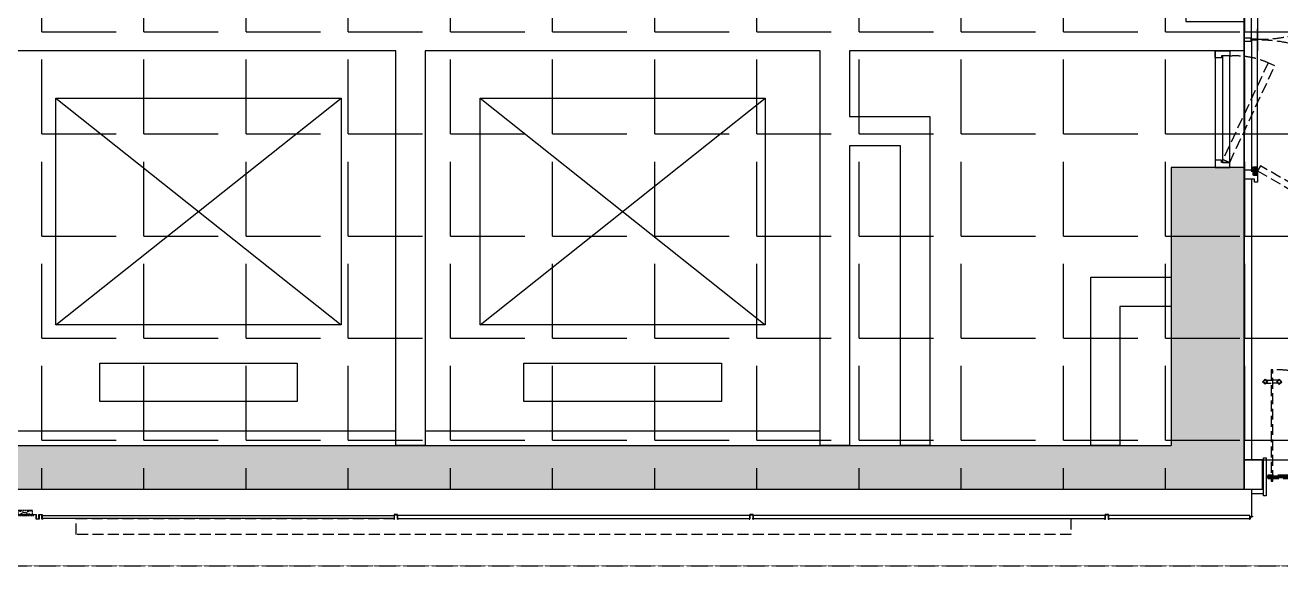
# Model space of a CAD drawing. Extents: x -284868 to 304789, y -137694 to 137894.
# Drawn here: x 275944 to 284529, y -12217 to -8518 of the extents above; entities that cross this region are included whole.
import ezdxf

# ---------------------------------------------------------------- set-up
doc = ezdxf.new("R2010")
doc.units = 0
doc.set_wipeout_variables(frame=1)
doc.linetypes.add('BORDER2', pattern=[0.875, 0.25, -0.125, 0.25, -0.125, 0, -0.125])
doc.linetypes.add('DASH', pattern=[0.35, 0.25, -0.1])
doc.layers.get('0').update_dxf_attribs({"linetype": 'CONTINUOUS'})
for name, color, linetype in [('0-墙', 4, 'CONTINUOUS'), ('0-建筑柱体', 251, 'CONTINUOUS'), ('0-电梯', 3, 'CONTINUOUS'), ('0-非设计区域', 251, 'CONTINUOUS'), ('P-完成面', 42, 'CONTINUOUS'), ('P-平面家具', 3, 'CONTINUOUS'), ('P-门扇', 6, 'CONTINUOUS'), ('WIRE-网络', 130, 'BORDER2')]:
    doc.layers.add(name, color=color, linetype=linetype)

# ---------------------------------------------------------------- blocks, each defined once
blk = doc.blocks.new('213r5467')
for p, q in [((-90909.2, -260063), (-90909.2, -260325.5)), ((-89559.2, -260063), (-90909.2, -260063)), ((-89559.2, -260325.5), (-89559.2, -260063)), ((-90909.2, -260325.5), (-89559.2, -260325.5)), ((-91209.2, -260588), (-91209.2, -262138)), ((-89259.2, -260588), (-91209.2, -260588)), ((-91209.2, -260588), (-89259.2, -262138)), ((-91209.2, -262138), (-89259.2, -260588)), ((-89259.2, -262138), (-89259.2, -260588)), ((-91209.2, -262138), (-89259.2, -262138))]:
    blk.add_line(p, q)
blk.add_lwpolyline([(-88884.2, -262463), (-91584.2, -262463), (-91584.2, -259863), (-88884.2, -259863), (-88884.2, -262463)])
blk = doc.blocks.new('sgASGHHHH')
for points in [[(-94645.8, -911924), (-94645.8, -913824), (-94145.8, -914124), (-94145.8, -911924)], [(-102645.8, -913824), (-102995.8, -914124), (-94145.8, -914124), (-94645.8, -913824)]]:
    blk.add_hatch(color=256).paths.add_polyline_path(points)
at = {"color": 4}
for p, q in [((-94645.8, -911924), (-94645.8, -913824)), ((-94145.8, -911924), (-94645.8, -911924)), ((-94145.8, -911924), (-94145.8, -914124)), ((-102645.8, -913824), (-94645.8, -913824)), ((-102995.8, -914124), (-94145.8, -914124))]:
    blk.add_line(p, q, dxfattribs=at)
blk = doc.blocks.new('A$C7A304ED9')
at = {"linetype": 'DASH', "ltscale": 0.1}
for p, q in [((-50, 28.5), (50, -1.5)), ((50, 28.5), (-50, -1.5))]:
    blk.add_line(p, q, dxfattribs=at)
blk.add_lwpolyline([(120, -26.5), (120, -31.5), (115, -31.5), (115, -1.5), (95, -1.5), (95, -31.5), (75, -31.5), (75, -1.5), (-75, -1.5), (-75, -31.5), (-95, -31.5), (-95, -1.5), (-115, -1.5), (-115, -31.5), (-120, -31.5), (-120, -26.5), (-118.5, -26.5), (-118.5, -30), (-116.5, -30), (-116.5, 0), (-93.5, 0), (-93.5, -30), (-76.5, -30), (-76.5, 0), (76.5, 0), (76.5, -30), (93.5, -30), (93.5, 0), (116.5, 0), (116.5, -30), (118.5, -30), (118.5, -26.5), (120, -26.5)])
for points in [[(-50, -1.5), (50, -1.5), (50, 28.5), (-50, 28.5)], [(-60, -6.5), (60, -6.5), (60, -1.5), (-60, -1.5)]]:
    blk.add_lwpolyline(points, close=True, dxfattribs=at)
blk = doc.blocks.new('A$C4A657766')
h = blk.add_hatch()
h.set_pattern_fill('ANSI32', color=256, scale=0.2, style=0)
h.set_pattern_definition([(45, (-14.9999, -5), (-1.34704, 1.34704), []), (45, (-14.1019, -5), (-1.34704, 1.34704), [])])
h.paths.add_polyline_path([(-11.5, 26.5), (-11.5, -3.5), (-13.5, -3.5), (-13.5, 0), (-15, 0), (-15, -5), (-10, -5), (-10, 25), (10, 25), (10, -5), (15, -5), (15, 0), (13.5, 0), (13.5, -3.5), (11.5, -3.5), (11.5, 26.5)])
blk.add_lwpolyline([(-11.5, 26.5), (-11.5, -3.5), (-13.5, -3.5), (-13.5, 0), (-15, 0), (-15, -5), (-10, -5), (-10, 25), (10, 25), (10, -5), (15, -5), (15, 0), (13.5, 0), (13.5, -3.5), (11.5, -3.5), (11.5, 26.5), (-11.5, 26.5)])
blk = doc.blocks.new('A$C6C5C068E')
h = blk.add_hatch()
h.set_pattern_fill('ANSI32', color=256, scale=0.2, style=0)
h.set_pattern_definition([(45, (506565838.6591, 131390591.2148), (-1.3470384181604, 1.3470384181604), []), (45, (506565839.5572, 131390591.2148), (-1.3470384181604, 1.3470384181604), [])])
h.paths.add_polyline_path([(11.2, 11.2), (-3.8, 11.2), (-3.8, 13.8), (0, 13.8), (0, 15), (-5, 15), (-5, 10), (10, 10), (10, -5), (15, -5), (15, 0), (13.8, 0), (13.8, -3.8), (11.2, -3.8)])
blk.add_lwpolyline([(11.2, 11.2), (-3.8, 11.2), (-3.8, 13.8), (0, 13.8), (0, 15), (-5, 15), (-5, 10), (10, 10), (10, -5), (15, -5), (15, 0), (13.8, 0), (13.8, -3.8), (11.2, -3.8)], close=True)
blk = doc.blocks.new('A$C67A6433D')
at = {"linetype": 'DASH', "ltscale": 0.03}
blk.add_wipeout([(30.7, 0), (-28.1, 0), (-28.1, 25.8), (30.7, 25.8)], dxfattribs=at)
for p, q in [((-25.8, 19.5), (-22.7, 19)), ((-25.4, 13.4), (-18.7, 4.2)), ((-20.9, 18.6), (-9.1, 16.4)), ((-20.3, 1.6), (-20.3, 0)), ((-18.9, 12.6), (-11.9, 2.9)), ((-17.9, 11.2), (-6.8, 9.1)), ((-16, 8.5), (-6.1, 8.5)), ((-16, 2.9), (-0.3, 2.9)), ((-13, 24.2), (-13, 25.8)), ((-12.3, 23.4), (-12.3, 24.7)), ((-12.3, 24.7), (0, 24.7)), ((-8.8, 11.8), (-8.7, 20.7)), ((-8.7, 16.4), (-8.7, 20.7)), ((-1.5, 4), (-7.9, 10.2)), ((-1.9, 19.2), (-3.5, 14.1)), ((0.4, 9.4), (-2.8, 11.9)), ((2.6, 9.4), (5.8, 11.9)), ((30.4, 25.8), (3, 25.8)), ((14.9, 24.7), (3, 24.7)), ((18.6, 2.9), (3.3, 2.9)), ((4.5, 4), (10.9, 10.2)), ((4.9, 19.2), (6.5, 14.1)), ((18.6, 8.5), (9.1, 8.5)), ((11.8, 11.8), (11.7, 20.7)), ((23.5, 18.6), (11.7, 16.4)), ((20.5, 11.2), (12.3, 9.7)), ((21.5, 12.6), (14.5, 2.9)), ((14.9, 23.4), (14.9, 24.7)), ((15.6, 24.2), (15.6, 25.8)), ((28, 13.4), (21.4, 4.2)), ((22.9, 1.6), (22.9, 0)), ((28.4, 19.5), (25.4, 19))]:
    blk.add_line(p, q, dxfattribs=at)
for points in [[(0, 9.7), (0, 25.8), (-27.7, 25.8), (-27.7, 0), (0, 0), (0, 2.7)], [(3, 9.7), (3, 25.8), (30.7, 25.8), (30.7, 0), (3, 0), (3, 2.7)]]:
    blk.add_lwpolyline(points, dxfattribs=at)
for points in [[(-13, 24.2), (-13, 24.2), (-25.8, 24.2, 0.414214), (-26.5, 23.4), (-26.5, 2.4, 0.414214), (-25.8, 1.6), (-20.3, 1.6)], [(-12.3, 23.4), (-25, 23.4, 0.414214), (-25.8, 22.6), (-25.8, 16.8)], [(-25.8, 14), (-25.8, 5, 0.414214), (-25, 4.2), (-18.7, 4.2)], [(14.9, 23.4), (27.6, 23.4, -0.414214), (28.4, 22.6), (28.4, 16.8)], [(15.6, 24.2), (15.6, 24.2), (28.4, 24.2, -0.414214), (29.2, 23.4), (29.2, 2.4, -0.414214), (28.4, 1.6), (22.9, 1.6)], [(28.4, 14), (28.4, 5, -0.414214), (27.6, 4.2), (21.4, 4.2)]]:
    blk.add_lwpolyline(points, format="xyb", dxfattribs=at)
for centre in [(-22.5, 15.4), (-5.1, 20.7), (1.5, 6), (8.1, 20.7), (25.1, 15.4)]:
    blk.add_circle(centre, 1.99, dxfattribs=at)
for centre, radius, start, end in [((-22.5, 15.4), 3.58, 338.85628, 221.96096), ((-17.6, 13.5), 1.59, 158.85628, 216.02452), ((-16, 6.5), 3.58, 211.82128, 270), ((-6.8, 11.8), 1.99, 178.25247, 238.26721), ((-5.1, 20.7), 3.58, 334.84516, 179.12624), ((-1.6, 13.5), 1.99, 160.89293, 232.11387), ((1.5, 6), 3.58, 213.03161, 326.96839), ((1.5, 6), 3.58, 72.86559, 107.13441), ((8.1, 20.7), 3.58, 0.87376, 205.15484), ((4.6, 13.5), 1.99, 307.88613, 19.10707), ((9.8, 11.8), 1.99, 301.73279, 1.74753), ((12, 11.2), 1.59, 222.33862, 280.57582), ((18.6, 6.5), 3.58, 270, 328.17872), ((25.1, 15.4), 3.58, 318.03904, 201.14372), ((20.2, 13.5), 1.59, 323.97548, 21.14372)]:
    blk.add_arc(centre, radius, start, end, dxfattribs=at)
blk = doc.blocks.new('A$C250F1CE2')
at = {"color": 251, "linetype": 'DASH', "ltscale": 300}
blk.add_lwpolyline([(35, 100), (696.6, 408.5), (717.7, 363.2), (56.1, 54.7)], close=True, dxfattribs=at)
for points in [[(0, 100), (35, 100), (35, 45), (50, 45), (50, 0), (0, 0), (0, 100)], [(800, 100), (765, 100), (765, 45), (750, 45), (750, 0), (800, 0), (800, 100)]]:
    blk.add_lwpolyline(points)
blk.add_lwpolyline([(35, 100), (765, 100), (765, 50), (35, 50)], close=True)
blk.add_arc((223.2, 139.2), 543.2, 355.86618, 27.00764, dxfattribs=at)
blk = doc.blocks.new('A$C7B347943')
at = {"layer": 'P-门扇', "color": 251, "linetype": 'DASH', "ltscale": 300}
for p, q in [((-9.9, 0), (9.9, 0)), ((0, -9.9), (0, 9.9))]:
    blk.add_line(p, q, dxfattribs=at)
blk.add_lwpolyline([(114, -12), (114, 12), (-30, 12), (-30, -12)], close=True, dxfattribs=at)
at = {"layer": 'P-门扇', "color": 6, "linetype": 'DASH', "ltscale": 300}
blk.add_circle((0, 0), 6, dxfattribs=at)
blk = doc.blocks.new('A$C21f4e1ae')
at = {"layer": 'P-门扇', "color": 251, "linetype": 'DASH', "ltscale": 300}
for p, q in [((-775.5, 1), (-775.5, -34)), ((-755.5, 1), (-755.5, -34)), ((-775.5, -81), (-775.5, -46)), ((-755.5, -81), (-755.5, -46)), ((-775.5, -1469), (-775.5, -1504)), ((-775.5, -1551), (-775.5, -1516)), ((-755.5, -1469), (-755.5, -1504)), ((-755.5, -1551), (-755.5, -1516))]:
    blk.add_line(p, q, dxfattribs=at)
at = {"layer": 'P-门扇', "color": 8}
for p, q in [((-120, -10), (-120, -772.5)), ((-110, -10), (-110, -772.5)), ((-120, -1540), (-120, -777.5)), ((-110, -1540), (-110, -777.5))]:
    blk.add_line(p, q, dxfattribs=at)
at = {"layer": 'P-门扇', "color": 251}
for p, q in [((-156, -680.5), (-121, -680.5)), ((-74, -680.5), (-109, -680.5)), ((-156, -700.5), (-121, -700.5)), ((-74, -700.5), (-109, -700.5)), ((-156, -849.5), (-121, -849.5)), ((-74, -849.5), (-109, -849.5)), ((-156, -869.5), (-121, -869.5)), ((-74, -869.5), (-109, -869.5))]:
    blk.add_line(p, q, dxfattribs=at)
at = {"layer": 'P-门扇', "color": 251, "linetype": 'DASH', "ltscale": 300}
for points in [[(-748, 8.5), (-765.5, 26), (-783, 8.5), (-765.5, -9)], [(-752.2, 8.5), (-765.5, 21.8), (-778.8, 8.5), (-765.5, -4.8)], [(-847.5, -35), (-846.5, -34), (-86, -34), (-85, -35), (-85, -45), (-86, -46), (-846.5, -46), (-847.5, -45)], [(-748, -88.5), (-765.5, -106), (-783, -88.5), (-765.5, -71)], [(-752.2, -88.5), (-765.5, -101.8), (-778.8, -88.5), (-765.5, -75.2)], [(-748, -1461.5), (-765.5, -1444), (-783, -1461.5), (-765.5, -1479)], [(-752.2, -1461.5), (-765.5, -1448.2), (-778.8, -1461.5), (-765.5, -1474.8)], [(-847.5, -1515), (-846.5, -1516), (-86, -1516), (-85, -1515), (-85, -1505), (-86, -1504), (-846.5, -1504), (-847.5, -1505)], [(-748, -1558.5), (-765.5, -1576), (-783, -1558.5), (-765.5, -1541)], [(-752.2, -1558.5), (-765.5, -1571.8), (-778.8, -1558.5), (-765.5, -1545.2)]]:
    blk.add_lwpolyline(points, close=True, dxfattribs=at)
at = {"layer": 'P-门扇'}
for points in [[(-110, -772.5), (-109, -771.5), (-109, -11), (-110, -10), (-120, -10), (-121, -11), (-121, -771.5), (-120, -772.5)], [(-110, -777.5), (-109, -778.5), (-109, -1539), (-110, -1540), (-120, -1540), (-121, -1539), (-121, -778.5), (-120, -777.5)]]:
    blk.add_lwpolyline(points, close=True, dxfattribs=at)
at = {"layer": 'P-门扇', "color": 251}
for points in [[(-163.5, -673), (-181, -690.5), (-163.5, -708), (-146, -690.5)], [(-163.5, -677.2), (-176.8, -690.5), (-163.5, -703.8), (-150.2, -690.5)], [(-66.5, -673), (-49, -690.5), (-66.5, -708), (-84, -690.5)], [(-66.5, -677.2), (-53.2, -690.5), (-66.5, -703.8), (-79.8, -690.5)], [(-163.5, -877), (-181, -859.5), (-163.5, -842), (-146, -859.5)], [(-163.5, -872.8), (-176.8, -859.5), (-163.5, -846.2), (-150.2, -859.5)], [(-66.5, -877), (-49, -859.5), (-66.5, -842), (-84, -859.5)], [(-66.5, -872.8), (-53.2, -859.5), (-66.5, -846.2), (-79.8, -859.5)]]:
    blk.add_lwpolyline(points, close=True, dxfattribs=at)
at = {"layer": 'P-门扇', "color": 251, "linetype": 'DASH', "ltscale": 300}
for centre, start, end in [((-133.7, -58.7), 178.68099, 271.31901), ((-133.7, -1491.3), 88.68099, 181.31901)]:
    blk.add_arc(centre, 714, start, end, dxfattribs=at)
at = {"layer": 'P-门扇', "extrusion": (0, 0, -1), "zscale": -1, "rotation": 270}
blk.add_blockref('A$C7B347943', (115, -40), dxfattribs=at)
at = {"layer": 'P-门扇', "rotation": 90.00000000000003}
blk.add_blockref('A$C7B347943', (-115, -1510), dxfattribs=at)

msp = doc.modelspace()

# ---------------------------------------------------------------- hatches: boundary and pattern name
at = {"layer": '0-非设计区域', "ltscale": 3}
h = msp.add_hatch(dxfattribs=at)
h.set_pattern_fill('ANGLE', color=256, scale=100)
h.set_pattern_definition([(0, (-69700.3, 452446.1), (0, 698.5), [508, -190.5]), (90, (-69700.3, 452446.1), (-698.5, 4e-14), [508, -190.5])])
h.paths.add_polyline_path([(269379.1, -11692.7), (284279.1, -11692.7), (284279.1, 6107.3), (269379.1, 6107.3)])

# ---------------------------------------------------------------- linework, layer by layer
at = {"layer": '0-墙'}
for points in [[(283879.1, -7692.7), (283879.1, -8492.7), (284279.1, -8492.7), (284279.1, -8692.7), (281579.1, -8692.7), (281579.1, -9142.7), (282129.1, -9142.7), (282129.1, -11392.7), (281929.1, -11392.7), (281929.1, -9342.7), (281579.1, -9342.7), (281579.1, -11392.7), (281379.1, -11392.7), (281379.1, -8692.7), (278679.1, -8692.7), (278679.1, -11392.7), (278479.1, -11392.7), (278479.1, -8692.7), (275779.1, -8692.7)], [(283779.1, -10442.7), (283429.1, -10442.7), (283429.1, -11392.7), (283229.1, -11392.7), (283229.1, -10242.7), (283779.1, -10242.7), (283779.1, -10442.7)]]:
    msp.add_lwpolyline(points, dxfattribs=at)
at = {"layer": '0-墙', "ltscale": 3}
msp.add_lwpolyline([(284404.1, -11692.7), (284404.1, -11492.7), (284279.1, -11492.7), (284279.1, -11692.7)], close=True, dxfattribs=at)
at = {"layer": '0-非设计区域', "ltscale": 3}
msp.add_lwpolyline([(269379.1, -11692.7), (284279.1, -11692.7), (284279.1, 6107.3), (269379.1, 6107.3)], close=True, dxfattribs=at)
at = {"layer": 'P-完成面'}
for p, q in [((284369.1, -8617.7), (284369.1, -8542.7)), ((284369.1, -8617.7), (284369.1, -8692.7)), ((284404.1, -11492.7), (284409.1, -11492.7)), ((284329.1, -11722.7), (284409.1, -11722.7)), ((284404.1, -11692.7), (284409.1, -11692.7))]:
    msp.add_line(p, q, dxfattribs=at)
for points in [[(284329.1, -7720.7), (284369.1, -7720.7), (284369.1, -8614.7), (284329.1, -8614.7)], [(284326.1, -8607.7), (284279.1, -8607.7), (284279.1, -8627.7), (284326.1, -8627.7)], [(284329.1, -9514.7), (284369.1, -9514.7), (284369.1, -8620.7), (284329.1, -8620.7)], [(284409.1, -11477.7), (284429.1, -11477.7), (284429.1, -11737.7), (284409.1, -11737.7)]]:
    msp.add_lwpolyline(points, close=True, dxfattribs=at)
for points in [[(284279.1, -9507.7), (284326.1, -9507.7), (284326.1, -9517.7), (284369.1, -9517.7), (284369.1, -9592.7), (284349.1, -9592.7), (284349.1, -9572.7), (284279.1, -9572.7), (284279.1, -9507.7)], [(284329.1, -9572.7), (284329.1, -11492.7)], [(284329.1, -11692.7), (284329.1, -11881.5)], [(276060.6, -11892.7), (276060.6, -11872.7), (278467.6, -11872.7), (278467.6, -11892.7)], [(278467.6, -11892.7), (276060.6, -11892.7)], [(280897.6, -11892.7), (280897.6, -11872.7), (278490.6, -11872.7), (278490.6, -11892.7)], [(278490.6, -11892.7), (280897.6, -11892.7)], [(283327.6, -11892.7), (283327.6, -11872.7), (280920.6, -11872.7), (280920.6, -11892.7)], [(280920.6, -11892.7), (283327.6, -11892.7)], [(284317.9, -11892.7), (284317.9, -11872.7), (283350.6, -11872.7), (283350.6, -11892.7)], [(283350.6, -11892.7), (284317.9, -11892.7)]]:
    msp.add_lwpolyline(points, dxfattribs=at)
at = {"layer": 'P-平面家具', "linetype": 'DASH', "ltscale": 300}
msp.add_lwpolyline([(276294.1, -11892.7), (283094.1, -11892.7), (283094.1, -12002.8), (276294.1, -12002.8)], close=True, dxfattribs=at)
at = {"layer": 'P-门扇'}
msp.add_line((284079.1, -8692.7), (284079.1, -9492.7), dxfattribs=at)
at = {"layer": 'P-门扇', "color": 251, "linetype": 'DASH', "ltscale": 300}
msp.add_arc((284389.1, -7732.2), 882.7, 268.70166, 31.29833, dxfattribs=at)
at = {"layer": 'WIRE-网络'}
msp.add_lwpolyline([(268429.7, -11646.8), (268429.7, -12217.2), (286169, -12217.2), (286279.1, -11492.7), (287322.6, -11492.7)], dxfattribs=at)

# ---------------------------------------------------------------- block references
at = {"layer": '0-建筑柱体'}
msp.add_blockref('sgASGHHHH', (378424.9, 902431.3), dxfattribs=at)
at = {"layer": '0-电梯', "xscale": -1, "rotation": 180}
for p in [(367363.2, -271155.7), (370263.2, -271155.7)]:
    msp.add_blockref('213r5467', p, dxfattribs=at)
at = {"layer": 'P-完成面'}
for name, p in [('A$C7A304ED9', (275944.1, -11866.2)), ('A$C4A657766', (278479.1, -11892.7)), ('A$C4A657766', (280909.1, -11892.7)), ('A$C4A657766', (283339.1, -11892.7))]:
    msp.add_blockref(name, p, dxfattribs=at)
at = {"layer": 'P-完成面', "xscale": -1}
msp.add_blockref('A$C6C5C068E', (284329.1, -11892.7), dxfattribs=at)
at = {"layer": 'P-门扇', "color": 1, "ltscale": 3, "rotation": 269.9999999999999}
msp.add_blockref('A$C21f4e1ae', (285979.1, -11722.7), dxfattribs=at)

# ---------------------------------------------------------------- next in the draw order: block references
at = {"layer": 'P-完成面', "rotation": 90}
msp.add_blockref('A$C67A6433D', (284364.1, -9517.7), dxfattribs=at)

# ---------------------------------------------------------------- next in the draw order: hatches: boundary and pattern name
at = {"layer": '0-非设计区域', "ltscale": 3}
h = msp.add_hatch(dxfattribs=at)
h.set_pattern_fill('ANGLE', color=256, scale=100)
h.set_pattern_definition([(0, (-155771.8, 452446.1), (0, 698.5), [508, -190.5]), (90, (-155771.8, 452446.1), (-698.5, 4e-14), [508, -190.5])])
h.paths.add_polyline_path([(270529.1, 19007.8), (270529.1, 16857.3), (272729.1, 16857.3), (272729.1, 6107.3), (284279.1, 6107.3), (284279.1, -11492.7), (286079.1, -11492.7), (286079.1, -1140.1), (295529.5, -1140.1), (295529.5, 19007.8)])

# ---------------------------------------------------------------- next in the draw order: linework, layer by layer
msp.add_lwpolyline([(270529.1, 19007.8), (270529.1, 16857.3), (272729.1, 16857.3), (272729.1, 6107.3), (284279.1, 6107.3), (284279.1, -11492.7), (286079.1, -11492.7), (286079.1, -1140.1), (295529.5, -1140.1), (295529.5, 19007.8)], close=True, dxfattribs=at)
at = {"layer": 'P-门扇', "color": 251, "linetype": 'DASH', "ltscale": 300}
msp.add_lwpolyline([(284389.1, -9480.1), (284369.1, -9514.7), (285143.3, -9961.7), (285163.3, -9927.1)], close=True, dxfattribs=at)
msp.add_arc((284389.1, -9503.1), 882.7, 328.70167, 91.29834, dxfattribs=at)

# ---------------------------------------------------------------- next in the draw order: block references
at = {"layer": 'P-门扇', "xscale": -1, "rotation": 270}
msp.add_blockref('A$C250F1CE2', (284079.1, -9492.7), dxfattribs=at)

doc.saveas('drawing.dxf')
